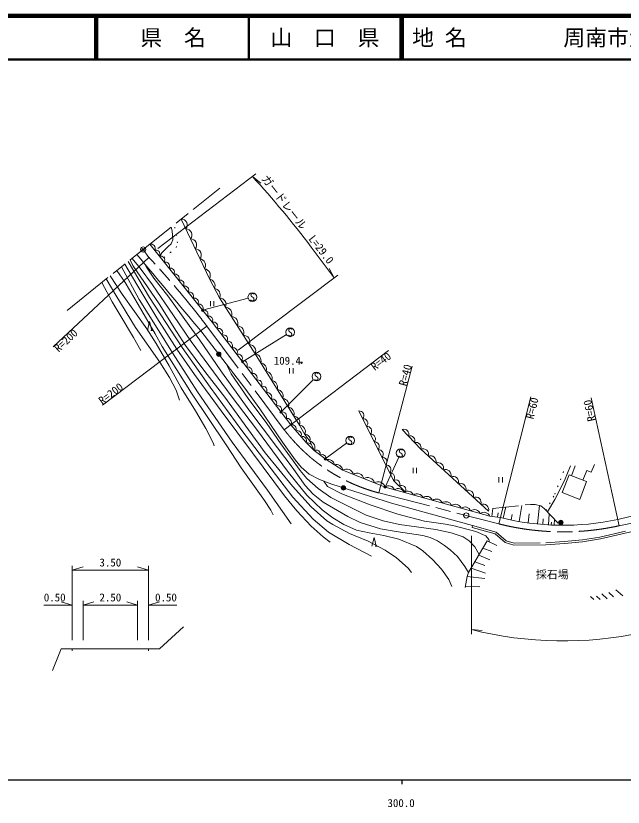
# Model space of a CAD drawing. Units: millimetres, scale not verified, with parts at other scales. Extents: x 40000 to 680000, y 20000 to 380000.
# Drawn here: x 279600 to 418716, y 198715 to 380000 of the extents above; entities that cross this region are included whole.
import ezdxf
from ezdxf.enums import TextEntityAlignment as Align

# ---------------------------------------------------------------- set-up
doc = ezdxf.new("R2010")
doc.units = ezdxf.units.MM
doc.header["$LTSCALE"] = 1000
doc.header["$PDMODE"] = 32
doc.header["$PDSIZE"] = 500
for name, pattern in [('CHAIN', [18.5, 12, -1.5, 3.5, -1.5]), ('DASHED', [7.5, 6, -1.5]), ('DOTTED', [1.75, 0.25, -1.5])]:
    doc.linetypes.add(name, pattern=pattern)
for name, color, linetype, lineweight in [('M-BGD', 7, 'Continuous', 13), ('M-BMK', 2, 'CHAIN', 13), ('M-BMK-SRVR', 3, 'Continuous', 13), ('M-STR-HTXT', 7, 'Continuous', 13), ('M-STR-STRC', 7, 'Continuous', 13), ('M-TTL', 2, 'Continuous', 140), ('M-TTL-BAND', 7, 'Continuous', 25), ('M-TTL-LINE', 7, 'Continuous', 50)]:
    doc.layers.add(name, color=color, linetype=linetype, lineweight=lineweight)
for name, color, linetype in [('M-BMK-HTXT', 7, 'Continuous'), ('M-OTRS', 6, 'Continuous'), ('M-TTL-TXT', 7, 'Continuous')]:
    doc.layers.add(name, color=color, linetype=linetype)
doc.styles.add('ＭＳ ゴシック', font='')
doc.styles.get('ＭＳ ゴシック').set_extended_font_data('MS Gothic')

msp = doc.modelspace()

# ---------------------------------------------------------------- hatches: boundary and pattern name
at = {"layer": 'M-BGD'}
for points in [[(325577, 302488, -1), (326577, 302488, -0.41421), (326077, 301988, -0.41421)], [(354121, 271836, -1), (355121, 271836, -0.41421), (354621, 271336, -0.41421)], [(403964, 263934, -1), (404964, 263934, -0.41421), (404464, 263434, -0.41421)]]:
    msp.add_hatch(color=256, dxfattribs=at).paths.add_polyline_path(points)
at = {"layer": 'M-STR-HTXT'}
for points in [[(322585, 312422, -1), (322156, 312678, -1)], [(331754, 300667, -0.41421), (331452, 300483, -0.41421), (331268, 300785, -1)], [(340571, 289207, -0.41421), (340319, 288959, -0.41421), (340071, 289211, -1)], [(350705, 278445, -1), (350212, 278524, -0.41421), (350498, 278731, -0.41421)], [(364399, 272108, -0.41421), (364247, 271788, -0.41421), (363928, 271940, -1)]]:
    msp.add_hatch(color=256, dxfattribs=at).paths.add_polyline_path(points)

# ---------------------------------------------------------------- linework, layer by layer
at = {"layer": 'M-BGD'}
for p, q in [((324187, 314662), (324187, 313462)), ((324987, 314662), (324987, 313462)), ((310488, 307948), (310988, 307948)), ((342296, 299264), (342296, 298064)), ((343096, 299264), (343096, 298064)), ((370602, 276466), (370602, 275266)), ((371402, 276466), (371402, 275266)), ((407723, 276940), (406860, 274642)), ((390267, 274282), (390267, 273082)), ((391067, 274282), (391067, 273082)), ((417490, 264653), (435531, 268977)), ((388613, 265316), (388861, 267169)), ((391218, 264917), (391846, 267480)), ((394884, 264161), (395476, 267858)), ((399066, 263592), (399553, 267786)), ((389921, 265141), (390089, 266108)), ((393045, 264509), (393292, 265780)), ((396970, 263836), (397213, 265933)), ((400325, 263479), (400415, 264740)), ((401586, 263389), (401767, 265910)), ((402256, 263354), (402279, 264025)), ((402927, 263331), (402973, 264673)), ((361914, 258507), (362414, 258507)), ((386581, 258068), (388628, 257252)), ((385661, 256479), (388206, 255413)), ((384765, 254933), (387067, 254070)), ((383930, 253490), (387215, 252342)), ((382946, 251555), (387031, 251080)), ((382597, 249262), (385848, 249200)), ((417022, 248494), (418664, 247157)), ((411238, 246994), (411973, 246290)), ((412630, 247066), (413450, 246311)), ((413794, 247584), (415053, 246453)), ((415403, 247883), (416535, 246901)), ((312500, 235000), (318000, 240000)), ((290000, 235000), (288000, 230000)), ((290000, 235000), (312500, 235000)), ((292500, 235000), (292500, 234500)), ((310000, 235000), (310000, 234500))]:
    msp.add_line(p, q, dxfattribs=at)
at = {"layer": 'M-BGD', "linetype": 'DOTTED'}
for points in [[(313503, 324625), (314997, 325777), (316347, 326925), (316615, 327959), (316412, 329666), (315868, 332153)], [(401004, 266693), (403085, 270438), (404968, 275368), (405551, 276454)]]:
    msp.add_lwpolyline(points, dxfattribs=at)
at = {"layer": 'M-BGD'}
for points in [[(347956, 280420), (346938, 282563), (345817, 284124), (344582, 286263), (334430, 302583), (326276, 315404), (323924, 319728), (317496, 333455)], [(312604, 324961), (313078, 325682), (314466, 327138), (315175, 327785), (315586, 328678), (315431, 330768), (315158, 331586)], [(310272, 327677), (324570, 309800), (342571, 286268), (346076, 282237), (347956, 280420), (350655, 278332), (354474, 275931), (364163, 272024), (388139, 265379), (389895, 265144), (390603, 265068)], [(304594, 323137), (307329, 318453), (311894, 310843), (316511, 303599), (320491, 297853), (326636, 289503), (333811, 279853), (341119, 270065), (343964, 266595), (347219, 263110), (349973, 260678), (351612, 259459)], [(305315, 323713), (310243, 315457), (317674, 304018), (324113, 294947), (331379, 285034), (343053, 269710), (347697, 264687), (351250, 261719), (355916, 258907), (361096, 256200)], [(305769, 324076), (306380, 322812), (312399, 314052), (316412, 307647), (318448, 304471), (322904, 298527), (327496, 292621), (336748, 279895), (342973, 272268), (347275, 267514), (350817, 264349), (352230, 263441), (356016, 261443), (360332, 259668), (364195, 257605), (366814, 255798), (369504, 253475), (370247, 252492)], [(306227, 324443), (308080, 322185), (310914, 318378), (315699, 311333), (319748, 305370), (328931, 292958), (334719, 285281), (342083, 275409), (346268, 270220), (349737, 266820), (352208, 264975), (354715, 263482), (357606, 262204), (360529, 261557), (363857, 260956), (367310, 260108), (371355, 258395), (372796, 257408), (375065, 255437), (377066, 253205), (378758, 250869), (379452, 249271)], [(309093, 323224), (309512, 322395), (311242, 319939), (314411, 315836), (319312, 309096), (321730, 305713), (326591, 298671), (332990, 289757), (339545, 281002), (342911, 276605), (345862, 272421), (347714, 270412), (349996, 268570), (355649, 265296), (358446, 263925), (363120, 262463), (366703, 261859), (372809, 260956), (374478, 260485), (376158, 259737), (377774, 258675), (379096, 257704), (380771, 256115), (382423, 253881), (383323, 252442)], [(302756, 321666), (304616, 318919), (307652, 313893), (311490, 307152), (313104, 304214), (319851, 293520), (327785, 281693), (331212, 276467), (336588, 269000), (338016, 266725), (338511, 265704)], [(303830, 322526), (307875, 315039), (311953, 308437), (315507, 302802), (321248, 293844), (329139, 282348), (337249, 271348), (342641, 263615)], [(300327, 319723), (302480, 316014), (306983, 308633), (312555, 300621), (314831, 297162), (316340, 294278), (317092, 291927)], [(301215, 320434), (303930, 316252), (309614, 308269), (311756, 304935), (314728, 299846), (317443, 294802), (320741, 289527), (323084, 285474), (324795, 282147), (325022, 281510)], [(299263, 318873), (301688, 314461), (303515, 311441), (306545, 306295), (308243, 303333)], [(309738, 307948), (310238, 309948), (310738, 307948)], [(321967, 307811), (332064, 294732), (335497, 289982), (340696, 282341), (343594, 278273), (344985, 276618), (346806, 275007), (349156, 273742), (351961, 272673), (365638, 268367), (384228, 263238)], [(327873, 300161), (328943, 297952), (332826, 292323), (337114, 286600), (340312, 281968), (344719, 275836), (346283, 273999), (348852, 271710), (351727, 269694), (356489, 267251), (359842, 265631), (363747, 264334), (367449, 263445), (375831, 262355), (379346, 261564), (382095, 260671), (383452, 259750), (384756, 258356), (385719, 256580)], [(368785, 270977), (366091, 273526), (358151, 289478)], [(387845, 266490), (372343, 280707), (368128, 285254)], [(401351, 266337), (403098, 269169), (405282, 273551), (406632, 276909)], [(409462, 273665), (410361, 275855), (411414, 275422), (412145, 277204)], [(350146, 273365), (350975, 272153), (354266, 270511), (360749, 267951), (367090, 265816), (373197, 264217), (377985, 263518), (380019, 263178), (385000, 261849), (387284, 260858), (387941, 260056), (388097, 259450)], [(384228, 263238), (384108, 262804), (389400, 261344), (391673, 259322), (393673, 258756), (401001, 258821), (405246, 259097), (409423, 259510), (413490, 260152), (436409, 265421)], [(361164, 258507), (361664, 260507), (362164, 258507)], [(382558, 249005), (382946, 251555), (383323, 252442), (387529, 259705), (389790, 258693)]]:
    msp.add_lwpolyline(points, dxfattribs=at)
msp.add_lwpolyline([(406377, 274823), (404765, 270773), (408753, 269186), (410291, 273353)], close=True, dxfattribs=at)
at = {"layer": 'M-BGD', "linetype": 'DASHED'}
for points in [[(388804, 267163), (397458, 268065), (398550, 268018), (399836, 267720), (400607, 267100), (403837, 263787)], [(384228, 263238), (389621, 261750), (391895, 259727), (393733, 259206), (400984, 259271), (405210, 259545), (409365, 259957), (413405, 260594), (436303, 265859)]]:
    msp.add_lwpolyline(points, dxfattribs=at)
at = {"layer": 'M-BGD'}
for centre, radius in [((326077, 302488), 500), ((345073, 300538), 150), ((354621, 271836), 500), ((404464, 263934), 500)]:
    msp.add_circle(centre, radius, dxfattribs=at)
for centre, radius, start, end in [((317473, 332054), 1401, 321.11008, 89.0754), ((318541, 329774), 1401, 321.11008, 89.0754), ((319609, 327493), 1401, 321.11008, 89.0754), ((310572, 326790), 937, 328.61093, 108.69523), ((311672, 325415), 937, 328.61093, 108.69523), ((320677, 325213), 1401, 321.11008, 89.0754), ((2332233, 1999970), 2627655, 219.59162, 220.0893), ((312772, 324040), 937, 328.61093, 108.69523), ((313872, 322664), 937, 328.61093, 108.69523), ((321541, 322823), 1527, 328.71456, 81.47092), ((314972, 321289), 937, 328.61093, 108.69523), ((322619, 320520), 1527, 328.71456, 81.47092), ((316071, 319914), 937, 328.61093, 108.69523), ((317171, 318539), 937, 328.61093, 108.69523), ((323680, 318194), 1552, 336.12468, 80.9641), ((318271, 317164), 937, 328.61093, 108.69523), ((324856, 316033), 1552, 336.12468, 80.9641), ((319371, 315788), 937, 328.61093, 108.69523), ((320471, 314413), 937, 328.61093, 108.69523), ((321571, 313038), 937, 328.61093, 108.69523), ((326201, 313856), 1550, 337.68846, 87.22412), ((322671, 311663), 937, 328.61093, 108.69523), ((327560, 311719), 1550, 337.68846, 87.22412), ((323771, 310288), 937, 328.61093, 108.69523), ((328919, 309582), 1550, 337.68846, 87.22412), ((324884, 308874), 978, 326.13157, 108.69523), ((326009, 307403), 978, 326.13157, 108.69523), ((330278, 307445), 1550, 337.68846, 87.22412), ((327134, 305932), 978, 326.13157, 108.69523), ((331637, 305309), 1550, 337.68846, 87.22412), ((328259, 304462), 978, 326.13157, 108.69523), ((332996, 303172), 1550, 337.68846, 87.22412), ((329384, 302991), 978, 326.13157, 108.69523), ((330509, 301520), 978, 326.13157, 108.69523), ((331634, 300049), 978, 326.13157, 108.69523), ((334178, 301012), 1591, 342.86743, 80.89863), ((332759, 298578), 978, 326.13157, 108.69523), ((335447, 298972), 1591, 342.86743, 80.89863), ((333884, 297108), 978, 326.13157, 108.69523), ((336716, 296932), 1591, 342.86743, 80.89863), ((335009, 295637), 978, 326.13157, 108.69523), ((337985, 294892), 1591, 342.86743, 80.89863), ((336134, 294166), 978, 326.13157, 108.69523), ((339254, 292852), 1591, 342.86743, 80.89863), ((337259, 292695), 978, 326.13157, 108.69523), ((338384, 291225), 978, 326.13157, 108.69523), ((340523, 290812), 1591, 342.86743, 80.89863), ((339509, 289754), 978, 326.13157, 108.69523), ((341792, 288771), 1591, 342.86743, 80.89863), ((340634, 288283), 978, 326.13157, 108.69523), ((343061, 286731), 1591, 342.86743, 80.89863), ((358276, 288434), 1051, 316.13418, 96.78778), ((341759, 286812), 978, 326.13157, 108.69523), ((359158, 286661), 1051, 316.13418, 96.78778), ((342879, 285356), 962, 333.32877, 108.69523), ((344048, 284013), 962, 333.32877, 108.69523), ((344330, 284691), 1591, 339.11237, 80.89863), ((360040, 284889), 1051, 316.13418, 96.78778), ((368471, 284163), 1144, 338.21184, 107.45115), ((345216, 282669), 962, 333.32877, 108.69523), ((345826, 282948), 1176, 340.89923, 90.45616), ((360922, 283117), 1051, 316.13418, 96.78778), ((369876, 282647), 1144, 338.21184, 107.45115), ((345864, 279780), 2466, 54.07406, 85.07342), ((346633, 281105), 1490, 332.63738, 78.18754), ((361804, 281344), 1051, 316.13418, 96.78778), ((371281, 281132), 1144, 338.21184, 107.45115), ((348398, 279597), 934, 346.31818, 118.24746), ((349748, 278553), 934, 346.31818, 118.24746), ((362687, 279572), 1051, 316.13418, 96.78778), ((372850, 279530), 1281, 341.66517, 113.28176), ((374572, 277951), 1281, 341.66517, 113.28176), ((351094, 276911), 1487, 8.51783, 107.15422), ((363569, 277799), 1051, 316.13418, 96.78778), ((376294, 276371), 1281, 341.66517, 113.28176), ((353003, 275711), 1487, 8.51783, 107.15422), ((355343, 274594), 1595, 13.06843, 123.00827), ((364451, 276027), 1051, 316.13418, 96.78778), ((378017, 274791), 1281, 341.66517, 113.28176), ((357765, 273617), 1595, 13.06843, 123.00827), ((360187, 272640), 1595, 13.06843, 123.00827), ((365333, 274254), 1051, 316.13418, 96.78778), ((379739, 273212), 1281, 341.66517, 113.28176), ((362610, 271663), 1595, 13.06843, 123.00827), ((365029, 270912), 1409, 21.12681, 127.89236), ((366636, 272752), 946, 328.01926, 125.13658), ((367982, 271478), 946, 328.01926, 125.13658), ((381461, 271632), 1281, 341.66517, 113.28176), ((367208, 270308), 1409, 21.12681, 127.89236), ((369388, 269704), 1409, 21.12681, 127.89236), ((371567, 269100), 1409, 21.12681, 127.89236), ((383184, 270052), 1281, 341.66517, 113.28176), ((373747, 268496), 1409, 21.12681, 127.89236), ((375927, 267892), 1409, 21.12681, 127.89236), ((378106, 267287), 1409, 21.12681, 127.89236), ((384906, 268472), 1281, 341.66517, 113.28176), ((380286, 266683), 1409, 21.12681, 127.89236), ((382465, 266079), 1409, 21.12681, 127.89236), ((384645, 265475), 1409, 21.12681, 127.89236), ((386629, 266893), 1281, 341.66517, 113.28176), ((386824, 264871), 1409, 21.12681, 127.89236), ((404926, 321788), 58500, 255.82779, 282.40241)]:
    msp.add_arc(centre, radius, start, end, dxfattribs=at)
at = {"layer": 'M-BMK'}
for p, q in [((291334, 312530), (326314, 340508)), ((308773, 326479), (310077, 324670)), ((323369, 308902), (341096, 285165)), ((362727, 270710), (390235, 263614)), ((417812, 263188), (436028, 267129))]:
    msp.add_line(p, q, dxfattribs=at)
for centre, radius, start, end in [((164008, 188054), 200000, 37.17416, 43.0848), ((372928, 309388), 40000, 217.2697, 255.22507), ((404926, 321788), 60000, 255.82779, 282.40241)]:
    msp.add_arc(centre, radius, start, end, dxfattribs=at)
at = {"layer": 'M-BMK-SRVR'}
for centre in [(308773, 326479), (382777, 265538)]:
    msp.add_circle(centre, 600, dxfattribs=at)
at = {"layer": 'M-OTRS'}
msp.add_point((308773, 326479), dxfattribs=at)
msp.add_point((308773, 326479), dxfattribs=at)
at = {"layer": 'M-STR-HTXT'}
for p, q in [((312109, 326710), (334601, 343808)), ((333801, 343200), (335691, 341634)), ((347273, 327029), (352526, 319995)), ((310077, 324670), (288166, 304178)), ((352526, 319995), (351345, 322147)), ((330528, 303439), (353325, 320596)), ((322371, 312550), (332811, 315290)), ((323369, 308902), (299464, 290775)), ((331511, 300726), (341581, 306973)), ((341096, 285165), (364970, 303332)), ((362727, 270710), (370378, 299718)), ((340321, 289209), (347740, 296643)), ((390235, 263614), (397581, 292701)), ((417812, 263188), (411369, 292488)), ((350458, 278484), (355371, 282098)), ((364163, 272024), (367335, 278891)), ((383965, 260906), (383955, 238384)), ((292500, 237000), (292500, 254000)), ((310000, 237000), (310000, 254000)), ((292500, 253000), (295000, 253750)), ((292500, 253000), (310000, 253000)), ((310000, 253000), (307500, 253750)), ((292500, 245000), (286000, 245000)), ((292500, 245000), (290000, 245750)), ((295000, 237000), (295000, 246000)), ((295000, 245000), (297500, 245750)), ((295000, 245000), (307500, 245000)), ((307500, 245000), (305000, 245750)), ((307500, 237000), (307500, 246000)), ((310000, 245000), (312500, 245750)), ((310000, 245000), (316500, 245000)), ((383956, 239415), (386400, 239188))]:
    msp.add_line(p, q, dxfattribs=at)
for centre in [(322371, 312550), (331511, 300726), (340321, 289209), (350458, 278484), (364163, 272024)]:
    msp.add_circle(centre, 250, dxfattribs=at)
for centre, radius, start, end in [((164008, 188054), 230000, 37.17416, 42.41906), ((404926, 321788), 85000, 255.71753, 282.40616)]:
    msp.add_arc(centre, radius, start, end, dxfattribs=at)
at = {"layer": 'M-STR-STRC'}
for centre in [(333779, 315544), (342430, 307500), (348447, 297351), (356176, 282690), (367755, 279799)]:
    msp.add_circle(centre, 1000, dxfattribs=at)
at = {"layer": 'M-TTL'}
msp.add_line((680000, 380000), (40000, 380000), dxfattribs=at)
at = {"layer": 'M-TTL-BAND'}
for p, q in [((40000, 205000), (579000, 205000)), ((368000, 205000), (368000, 204000))]:
    msp.add_line(p, q, dxfattribs=at)
at = {"layer": 'M-TTL-LINE'}
for p, q in [((297750, 380000), (297750, 370000)), ((298250, 380000), (298250, 370000)), ((333000, 380000), (333000, 370000)), ((367750, 380000), (367750, 370000)), ((368250, 380000), (368250, 370000)), ((40000, 370000), (680000, 370000))]:
    msp.add_line(p, q, dxfattribs=at)

# ---------------------------------------------------------------- texts
at = {"layer": 'M-BGD', "style": 'ＭＳ ゴシック'}
msp.add_text('109.4', height=1833, dxfattribs=at).set_placement((338687, 300995), align=Align.MIDDLE_LEFT)
at = {"layer": 'M-BMK-HTXT', "style": 'ＭＳ ゴシック'}
msp.add_text('採石場', height=1833, dxfattribs=at).set_placement((398721, 250541), align=Align.BOTTOM_LEFT)
at = {"layer": 'M-STR-HTXT', "style": 'ＭＳ ゴシック'}
msp.add_text('ガードレール\u3000L=29.0', height=1833, rotation=308.035, dxfattribs=at).set_placement((343018, 332468), align=Align.BOTTOM_CENTER)
for s, rotation, p in [('R=200', 43.085, (288166, 304178)), ('R=40', 37.27, (360700, 300082)), ('R=60', 75.828, (396372, 287916))]:
    msp.add_text(s, height=1833, rotation=rotation, dxfattribs=at).set_placement(p, align=Align.TOP_LEFT)
for s, rotation, p in [('R=40', 75.225, (369583, 294914)), ('R=200', 37.174, (299741, 290411)), ('R=60', 102.402, (412948, 287434))]:
    msp.add_text(s, height=1833, rotation=rotation, dxfattribs=at).set_placement(p, align=Align.BOTTOM_LEFT)
for s, p in [('3.50', (301250, 253300)), ('2.50', (301250, 245300))]:
    msp.add_text(s, height=1833, dxfattribs=at).set_placement(p, align=Align.BOTTOM_CENTER)
msp.add_text('0.50', height=1833, dxfattribs=at).set_placement((291000, 245300), align=Align.BOTTOM_RIGHT)
msp.add_text('0.50', height=1833, dxfattribs=at).set_placement((311500, 245300), align=Align.BOTTOM_LEFT)
at = {"layer": 'M-STR-STRC', "style": 'ＭＳ ゴシック'}
for p in [(333779, 315544), (342430, 307500), (348447, 297351), (356176, 282690), (367755, 279799)]:
    msp.add_text('S', height=1833, dxfattribs=at).set_placement(p, align=Align.MIDDLE_CENTER)
at = {"layer": 'M-TTL-BAND', "style": 'ＭＳ ゴシック'}
msp.add_text('300.0', height=1833, dxfattribs=at).set_placement((367844, 198195), align=Align.BOTTOM_CENTER)
at = {"layer": 'M-TTL-TXT', "style": 'ＭＳ ゴシック'}
for s, p in [('県\u3000名', (315625, 375000)), ('山\u3000口\u3000県', (350375, 375000))]:
    msp.add_text(s, height=3666, dxfattribs=at).set_placement(p, align=Align.MIDDLE_CENTER)
for s, p in [('地 名', (370380, 375000)), ('周南市大字湯野', (405024, 375000))]:
    msp.add_text(s, height=3666, dxfattribs=at).set_placement(p, align=Align.MIDDLE_LEFT)

doc.saveas('drawing.dxf')
